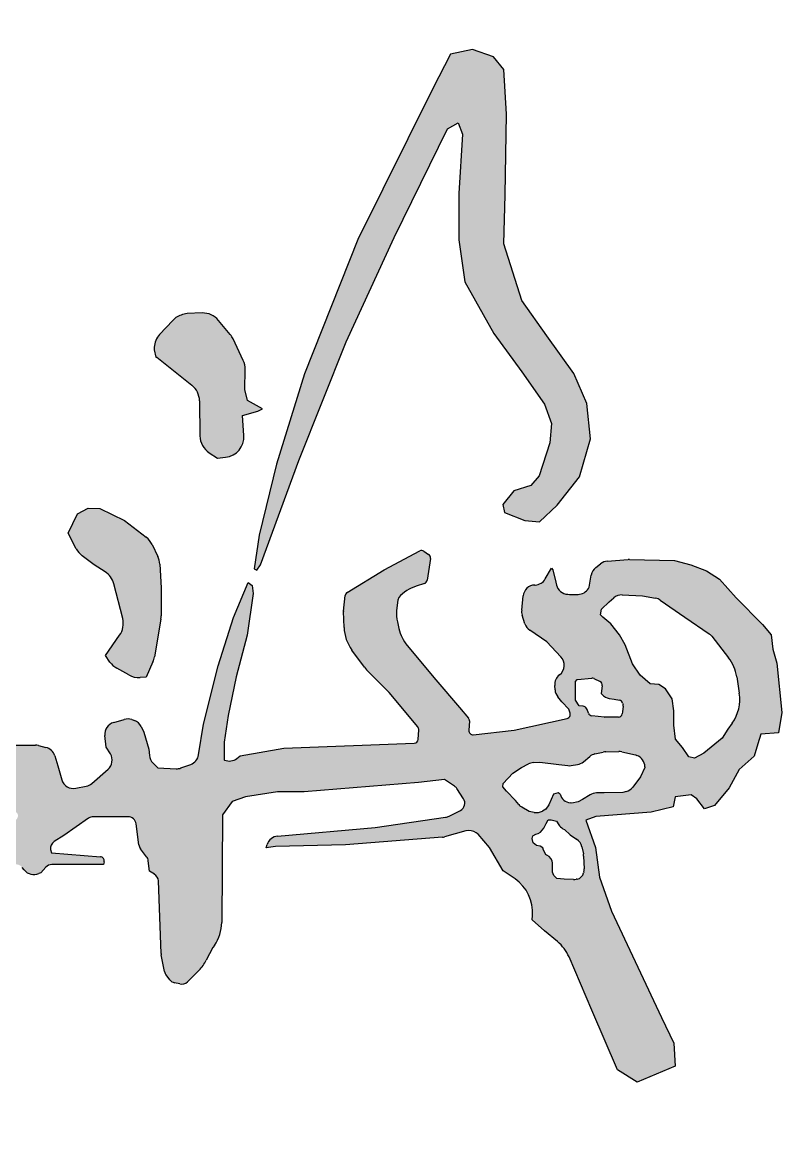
# Model space of a CAD drawing. Extents: x 185245 to 2166646, y -19957 to 815000.
# Drawn here: x 2048581 to 2049177, y 578794 to 579666 of the extents above; entities that cross this region are included whole.
import ezdxf

# ---------------------------------------------------------------- set-up
doc = ezdxf.new("R2010")
doc.units = 0
doc.header["$LTSCALE"] = 1000
doc.header["$MEASUREMENT"] = 0
doc.layers.add('签名', color=7, linetype='Continuous')

msp = doc.modelspace()

# ---------------------------------------------------------------- hatches: boundary and pattern name
at = {"layer": '签名'}
h = msp.add_hatch(color=4, dxfattribs=at)
h.paths.add_polyline_path([(2048477.88, 579727.11), (2048498.2, 579724.38), (2048509.53, 579720.09), (2048518.91, 579715.01), (2048522.04, 579708.77), (2048522.82, 579701.35), (2048523.21, 579694.71), (2048523.21, 579693.15), (2048526.73, 579696.27), (2048531.81, 579704.08), (2048537.67, 579713.06), (2048535.32, 579723.21), (2048532.59, 579727.31, 0.161293), (2048516.79, 579739.64), (2048510.31, 579741.95), (2048485.31, 579749.37), (2048452.05, 579757.5, -0.055927), (2048445.38, 579759.94), (2048431.14, 579767.06, -0.036786), (2048427.11, 579769.45), (2048419.12, 579775.04, 0.116967), (2048405.45, 579780.46, 0.125161), (2048403.9, 579780.18), (2048395.68, 579776.42, 0.089225), (2048394.76, 579775.78, -0.045924), (2048395.21, 579776.15), (2048390.25, 579772.74, 0.195275), (2048388.93, 579770.74), (2048388.41, 579768.17, 0.293872), (2048389.67, 579764.96), (2048395.04, 579761.08), (2048400.51, 579759.13), (2048406.37, 579753.27), (2048408.37, 579739.32, 0.040442), (2048408.33, 579738.8, 0.74192), (2048414.17, 579737.04), (2048416.14, 579740), (2048424.74, 579742.73), (2048433.34, 579741.17), (2048439.98, 579736.48), (2048447.46, 579730.08, 0.146226), (2048449.13, 579729.34), (2048463.42, 579727.51)])
h.paths.add_polyline_path([(2048714.38, 579381.63, -0.224051), (2048720.32, 579369.41), (2048720.64, 579342, 0.252735), (2048727.99, 579328.77), (2048734.52, 579324.59), (2048740.78, 579325.22, 0.405395), (2048755.09, 579342.18), (2048754, 579357.89), (2048766.11, 579361.35), (2048769.58, 579363.08), (2048757.89, 579369.57), (2048755.73, 579378.22), (2048756.08, 579393.93, 0.116113), (2048754.56, 579401.08), (2048746.63, 579417.92, 0.062977), (2048744.49, 579421.29), (2048735.24, 579432.46, 0.230474), (2048722.54, 579438.22), (2048710.71, 579437.9), (2048706.95, 579436.92, 0.141943), (2048699.34, 579432.36), (2048689.1, 579421.36, 0.175293), (2048684.86, 579411.39), (2048684.74, 579409.36), (2048686.04, 579403.74), (2048686.91, 579403.74)])
h.paths.add_polyline_path([(2048689.2, 579241.47, 0.097987), (2048687.65, 579247.46), (2048683.15, 579256.83, 0.115547), (2048678.59, 579262.49), (2048661.57, 579275.78), (2048642.23, 579285.13), (2048633.01, 579285.3), (2048624.77, 579280.76), (2048617.28, 579265.81), (2048623.72, 579253.44, 0.112428), (2048628.3, 579248.05), (2048637.87, 579240.87), (2048646.27, 579235.53, -0.190711), (2048653.15, 579226.04), (2048660.12, 579198.81, -0.218827), (2048657.74, 579185.72), (2048646.6, 579169.82), (2048650.1, 579164.77, 0.115033), (2048655.46, 579159.92), (2048664.95, 579154.65, 0.14431), (2048673.74, 579152.68), (2048678.41, 579152.99), (2048683.79, 579164.82, 0.064737), (2048685, 579168.75), (2048690.04, 579198.41, 0.042109), (2048690.26, 579201.08), (2048690.26, 579222.8)])
h.paths.add_polyline_path([(2048540.39, 578862.04, 0.133698), (2048542.35, 578864.75), (2048545.79, 578873.99), (2048545.42, 578884.09), (2048545.42, 578887.94), (2048542.3, 578889.78), (2048535.32, 578890.15), (2048522.45, 578889.96), (2048516.52, 578890.53, -0.296761), (2048511.08, 578894.85), (2048509.77, 578898.78), (2048506.65, 578898.78), (2048503.75, 578894.29, -0.111035), (2048501.76, 578892.33), (2048497.65, 578889.78), (2048490.41, 578881.78, -0.159662), (2048486.96, 578879.81), (2048481.84, 578878.76), (2048468.98, 578879.86), (2048468.84, 578879.19), (2048468.54, 578873.02), (2048469.13, 578867.73), (2048473.54, 578863.03), (2048480.3, 578856.28), (2048484.12, 578856.57), (2048487.94, 578859.51), (2048491.18, 578858.33), (2048494.41, 578854.22), (2048495.58, 578847.76), (2048494.76, 578831.77, 0.22558), (2048496.85, 578826.72), (2048504.11, 578820.15), (2048507.34, 578820.74), (2048514.69, 578830.43), (2048523.27, 578838.15, 0.121444), (2048524.99, 578840.67), (2048529.08, 578851.71, -0.134274), (2048531.03, 578854.44)])
h = msp.add_hatch(color=4, dxfattribs=at)
h.paths.add_polyline_path([(2048834.62, 579216.96, -0.231178), (2048836.12, 579219.32), (2048865.1, 579237.14), (2048892.95, 579251.78, -0.274551), (2048896.2, 579251.62), (2048899.93, 579249.13, -0.290357), (2048901.32, 579246.01), (2048898.79, 579228.98, -0.282713), (2048896.65, 579226.42), (2048890.17, 579224.27, 0.12974), (2048876.56, 579215.36), (2048875.76, 579213.2), (2048874.69, 579205.17, 0.07073), (2048875.42, 579196.23), (2048876.61, 579191.03, 0.118418), (2048883.21, 579177.69), (2048905.5, 579150.96), (2048924.15, 579129.22), (2048931.11, 579120.87, -0.191696), (2048931.84, 579118.63), (2048931.38, 579111.25, 0.465128), (2048934.9, 579107.88), (2048966.89, 579111.36), (2049008.46, 579120.67, 0.44834), (2049010.78, 579124.83), (2049009.68, 579127.98), (2049004.44, 579133.58), (2049001.17, 579137.56, -0.157491), (2048999, 579143.02), (2048998.78, 579146.51, -0.24693), (2049002.4, 579154.64), (2049002.59, 579154.78, 0.440579), (2049003.63, 579168.85), (2048992.47, 579180.69), (2048979.16, 579189.66, -0.170294), (2048975.38, 579194.73), (2048973.23, 579201.6, -0.102372), (2048972.85, 579205.46), (2048974.01, 579216.54, -0.373734), (2048983.18, 579225.09), (2048983.39, 579225.1, 0.254103), (2048991.25, 579229.74), (2048996.31, 579238.41), (2048997.36, 579237.07), (2048999.54, 579227.29), (2049000.09, 579225.1, 0.331647), (2049008.95, 579217.88), (2049010.43, 579217.81), (2049017, 579217.81, 0.263355), (2049025.19, 579222.45), (2049025.77, 579223.42), (2049027.4, 579232.9, -0.184975), (2049030.89, 579238.78), (2049034.7, 579241.79, -0.149598), (2049039.92, 579243.83), (2049056.83, 579245.1), (2049092.74, 579244.36), (2049105.47, 579240.99), (2049117.81, 579236.13), (2049127.91, 579229.78), (2049141.01, 579215.2), (2049161.72, 579194.24), (2049168.46, 579186.01), (2049169.58, 579174.8), (2049172.95, 579163.95), (2049176.7, 579125.37), (2049174.08, 579109.29), (2049160.24, 579108.17), (2049157.99, 579100.69), (2049155, 579090.97), (2049143.4, 579080.5), (2049135.54, 579066.3), (2049123.94, 579052.47), (2049116.09, 579049.85), (2049110.1, 579057.7), (2049105.61, 579060.69), (2049093.26, 579059.2), (2049091.65, 579051.23), (2049074.44, 579047.12), (2049031.04, 579043.76), (2049023.18, 579040.77), (2049030.76, 579019.56), (2049033.75, 578996.24), (2049043.26, 578969.54), (2049082.51, 578886.32), (2049092.09, 578866.23), (2049093.04, 578848.06), (2049063.37, 578835.62), (2049048.05, 578845.19), (2049027.95, 578892.06), (2049009.94, 578933.76, 0.119239), (2049000.93, 578945.74), (2048990.61, 578954.23), (2048981.04, 578962.84), (2048981.3, 578966.17, 0.267055), (2048967.63, 578994.86), (2048958.28, 579001.32), (2048947.74, 579019.37), (2048938.71, 579029.91), (2048937.14, 579031.02, 0.225942), (2048929.05, 579032.46), (2048912.48, 579027.89, -0.047725), (2048910.69, 579027.58), (2048834.8, 579021.63), (2048779.8, 579020.34), (2048772.45, 579019.23), (2048773.25, 579021.74, -0.302854), (2048781.52, 579028.38), (2048858.14, 579035.17), (2048913.09, 579043.23, 0.079622), (2048915.98, 579044.13), (2048924.79, 579048.53, 0.447831), (2048927.28, 579057.71), (2048922.1, 579065.67, 0.101957), (2048920.29, 579067.5), (2048912.35, 579072.79), (2048892.02, 579070.53), (2048802.42, 579063.01), (2048781.34, 579063.01), (2048756.49, 579059.25), (2048745.95, 579055.49), (2048738.42, 579044.95), (2048737.74, 578960.73, -0.1506), (2048732.07, 578942.84), (2048730.89, 578941.13), (2048725.61, 578931.11, -0.07539), (2048719.94, 578923.42), (2048710.8, 578914.28, -0.258442), (2048704.86, 578912.58), (2048700.72, 578913.53, -0.172364), (2048697.12, 578915.83), (2048694.17, 578919.63, -0.116492), (2048692.95, 578922.29), (2048690.23, 578935.86), (2048688.1, 578993.29, 0.257654), (2048684.93, 578998.57), (2048681.02, 579000.83), (2048680.15, 579009.07, 0.137932), (2048678.87, 579012.28), (2048674.13, 579018.47, -0.130882), (2048672.87, 579021.51), (2048670.67, 579038.03, 0.375873), (2048664.35, 579043.56), (2048637.09, 579043.56, 0.153785), (2048633.44, 579042.41), (2048613.96, 579028.79), (2048606.42, 579024.13, 0.298099), (2048603.47, 579017.8), (2048604.34, 579015.36), (2048642.72, 579012.18, -0.449386), (2048645.58, 579008.36), (2048645.12, 579006.11), (2048604.62, 579006.11, 0.210128), (2048599.93, 579004.04), (2048596.01, 578999.77), (2048594.32, 578999.04, -0.340919), (2048582.99, 579001.87), (2048581.39, 579003.9, 0.210758), (2048576.84, 579006.31), (2048568.88, 579006.87, -0.201903), (2048562.26, 579010.23), (2048556.68, 579016.82, -0.259318), (2048554.88, 579025.94), (2048555.74, 579028.61, -0.264412), (2048567.36, 579039.25), (2048577.01, 579041.45), (2048577.77, 579043.18, 0.42547), (2048576.04, 579047.43), (2048572.22, 579048.96, 0.080244), (2048565.35, 579049.92), (2048550.08, 579049.37), (2048461.19, 579048.34), (2048391.5, 579042.53), (2048360.13, 579040.54, 0.145884), (2048356.71, 579039.28), (2048311.64, 579005.53), (2048274.68, 578980.73), (2048229.28, 578946.44), (2048169.61, 578905.82), (2048151.33, 578891.72, 0.151784), (2048148.07, 578887.07), (2048146.38, 578881.84), (2048146.38, 578877.57, 0.121298), (2048147.48, 578873.13), (2048150.21, 578869.98), (2048155.6, 578868.59), (2048161.28, 578868.72, 0.108689), (2048174.58, 578871.97), (2048183.56, 578876.37), (2048249.03, 578906.42), (2048327.92, 578942.52), (2048395.02, 578969.78), (2048423.03, 578975.67), (2048465.06, 578977.88), (2048475.2, 578977.35, -0.148728), (2048482.17, 578974.82), (2048488.46, 578970.11, -0.11645), (2048492.22, 578965.61), (2048496.77, 578956.52), (2048482.51, 578954.32, 0.187953), (2048474.49, 578949.69), (2048458.6, 578929.84, 0.102525), (2048456.26, 578925.23), (2048452.53, 578911.57), (2048435.64, 578911.57, 0.144191), (2048428.73, 578909.54), (2048350.78, 578859.26), (2048276.97, 578815.88, 0.063491), (2048274.42, 578813.91), (2048260.81, 578800.31, -0.080592), (2048257.5, 578797.93), (2048253.24, 578795.8, -0.178905), (2048244.45, 578794.84), (2048241.16, 578800.2), (2048237.6, 578810.72, -0.27945), (2048240.28, 578823.67), (2048244.6, 578828.32), (2048264.92, 578834.41, 0.073381), (2048268.29, 578835.99), (2048367, 578901.26), (2048401.71, 578925.32, 0.06755), (2048404.23, 578927.64), (2048409.47, 578933.93), (2048409.78, 578935.67, 0.305341), (2048399.75, 578940.59), (2048395.75, 578940.31), (2048329.39, 578910.84), (2048212.74, 578860.66), (2048179.02, 578847.85, -0.052637), (2048172.55, 578846.15), (2048152.87, 578843.12, -0.090596), (2048141.42, 578843.45), (2048128.12, 578846.26, -0.085038), (2048118.12, 578850.24), (2048112.57, 578853.64, -0.181064), (2048108.43, 578858.91), (2048105.95, 578866.76, -0.147202), (2048105.88, 578872.27), (2048108.93, 578882.93, -0.109427), (2048110.9, 578886.57), (2048128.08, 578906.38, -0.048018), (2048129.41, 578907.64), (2048183.24, 578949.8), (2048229.7, 578981.48), (2048244.12, 578992.89, 0.298156), (2048246.33, 578999.52), (2048243.7, 579009.48), (2048238.54, 579015.38), (2048220.85, 579016.85), (2048023.06, 578992.58), (2047913.77, 578980.77), (2047673.76, 578961.21, -0.291644), (2047667.71, 578964.41), (2047651.28, 578993.29), (2047651.28, 578995.66, -0.383842), (2047656.99, 579002), (2047693.31, 579005.82), (2047972.75, 579018.34), (2048164.64, 579039.04), (2048233.21, 579044.19), (2048235.95, 579051.6), (2048233.88, 579079.5), (2048221.76, 579115.79), (2048210.63, 579129.69), (2048194.99, 579150.26, -0.101619), (2048192.21, 579156.04), (2048190.15, 579164.28, -0.109256), (2048189.96, 579171.16), (2048192.1, 579182.26, -0.280752), (2048203.25, 579194.54), (2048205.77, 579195.27, -0.126758), (2048213.71, 579195.54), (2048221.47, 579193.82, -0.15474), (2048229.8, 579188.99), (2048243.19, 579174.27, -0.081557), (2048246, 579169.94), (2048250.24, 579160.25, -0.093443), (2048251.57, 579154.5), (2048252.38, 579134.33), (2048258.87, 579096.32), (2048268.39, 579058.28, 0.390931), (2048275.62, 579053.54), (2048304.32, 579058.32), (2048327.38, 579070.26, 0.171134), (2048330.28, 579073.35), (2048339.58, 579094.47), (2048367.41, 579137.11), (2048380.65, 579163.57, 0.116513), (2048381.32, 579166.42), (2048381.32, 579185.78, 0.107138), (2048380.75, 579188.42), (2048378.17, 579194.09, 0.523435), (2048367.86, 579195.96), (2048357.36, 579185.47, -0.18265), (2048353.25, 579183.61), (2048340.76, 579182.83, -0.340063), (2048334.31, 579187.18), (2048332.53, 579192.54, 0.294066), (2048327.15, 579196.86), (2048322.22, 579197.38, 0.133568), (2048305.71, 579194.7), (2048303.4, 579193.65), (2048289.28, 579185.81, 0.220074), (2048286.12, 579181.49), (2048283.19, 579166.86, -0.080659), (2048282.47, 579164.95), (2048271.86, 579146.38), (2048269.31, 579148.41, -0.201849), (2048266.95, 579152.75), (2048263.67, 579185.54, -0.240558), (2048264.72, 579188.24), (2048279.14, 579201.04, 0.21433), (2048280.21, 579203.43), (2048280.21, 579207.47, 0.280337), (2048278.48, 579210.3), (2048228.26, 579236.29), (2048192.84, 579257.87, 0.156534), (2048187.16, 579259.24), (2048172.61, 579258.16, -0.46076), (2048165.79, 579265.04), (2048167.42, 579284.82, -0.064651), (2048170.87, 579300.87), (2048181.14, 579340.21), (2048195.75, 579396.36), (2048212.96, 579464.02), (2048216.33, 579481.53), (2048196.77, 579479.57, -0.064936), (2048180.29, 579480.07), (2048164.86, 579482.56, -0.080775), (2048155.15, 579485.78), (2048148.07, 579489.49, -0.135752), (2048135.66, 579501.1), (2048135.3, 579501.68, -0.154043), (2048130.69, 579520.3), (2048130.87, 579523.32, -0.136703), (2048132, 579526.55), (2048139.33, 579537.14), (2048141.07, 579537.58, -0.279334), (2048147.39, 579535.67), (2048160.86, 579520.64), (2048180.01, 579511.39), (2048198.8, 579507.63, 0.141167), (2048216.38, 579509.1), (2048220.04, 579511.72), (2048224.39, 579518, 0.122029), (2048225.06, 579520.99), (2048224.06, 579567.12, 0.13949), (2048218.92, 579583.79), (2048212.14, 579594.22), (2048207.09, 579599.58, 0.109197), (2048195.72, 579607.32), (2048186.82, 579610.88, -0.674227), (2048192.51, 579640.85), (2048202.63, 579640.38, -0.092395), (2048216.88, 579635.74), (2048227.54, 579629.71, -0.067551), (2048234.36, 579624.52), (2048249.21, 579609.68), (2048249.9, 579608.74, -0.157847), (2048256.08, 579590.1), (2048256.59, 579515.3, 0.507739), (2048260.77, 579512.29), (2048286.89, 579520.81), (2048346.17, 579536.24), (2048351.44, 579538.22, 0.285141), (2048371.92, 579564.87), (2048372.34, 579569.05), (2048362.79, 579588.13), (2048362.54, 579592.4, -0.404917), (2048371.22, 579602.48), (2048378.36, 579603.13, -0.059906), (2048380.64, 579603.07), (2048391.1, 579601.5, -0.217925), (2048397.76, 579597.15), (2048403.65, 579587.84, -0.127757), (2048405.11, 579583.26), (2048405.77, 579571.43), (2048406.15, 579568.59, 0.45192), (2048418.09, 579560.63), (2048436.26, 579565.47, 0.061267), (2048443.48, 579568.38), (2048456.5, 579575.58, -0.126968), (2048471.92, 579579.56), (2048521.24, 579579.56, 0.329734), (2048524.29, 579581.81), (2048530.4, 579601.77), (2048537.9, 579581.01, 0.229531), (2048539.89, 579579.07), (2048543.13, 579577.99, -0.382276), (2048545.24, 579574.3), (2048542.41, 579561.13, -0.203047), (2048540.99, 579559.09), (2048532.25, 579553.64), (2048515.57, 579544.38), (2048492.1, 579536.36), (2048459.37, 579530.19), (2048443.31, 579530.19), (2048429.65, 579530.67, 0.112418), (2048422.7, 579529.35), (2048418.27, 579527.42, 0.326044), (2048416.38, 579524.17), (2048419.2, 579496.64), (2048417.34, 579484.91), (2048412.99, 579477.8, 0.328096), (2048413.64, 579470.28), (2048419.2, 579463.93), (2048433.35, 579412.62, 0.053255), (2048433.85, 579411.36), (2048456.25, 579368.53), (2048474.04, 579339.9), (2048489.16, 579316.29, 0.098742), (2048490.89, 579314.5), (2048512.56, 579299.43), (2048546.46, 579268.64, 0.218816), (2048551.54, 579267.03), (2048553.97, 579267.34, -0.291918), (2048560.17, 579264.39), (2048561.85, 579261.7, -0.158896), (2048562.8, 579257.87), (2048561.96, 579246.12), (2048569.86, 579249.08), (2048554.06, 579232.3), (2048553.39, 579228.32, -0.240188), (2048544.79, 579216.68), (2048538.83, 579215.9), (2048509.98, 579215.9), (2048467.72, 579212.44), (2048443.47, 579211.75), (2048433.77, 579208.98), (2048431.67, 579191.51), (2048419.2, 579168.67), (2048403.27, 579149.29), (2048398.42, 579140.29), (2048390.29, 579122.28, -0.059303), (2048386.39, 579115.84), (2048373.12, 579098.78, 0.096023), (2048367.63, 579087.97), (2048365.17, 579079.37), (2048368.63, 579074.53), (2048378.33, 579072.45), (2048441.88, 579081.54), (2048471.44, 579084.15, 0.368288), (2048480.13, 579092.99), (2048480.23, 579094.39, -0.287337), (2048486.22, 579102.58), (2048489.4, 579103.85, -0.1299), (2048494.25, 579104.45), (2048522.94, 579100.51), (2048550.92, 579099.73), (2048591.7, 579099.73, -0.061275), (2048594.02, 579099.44), (2048600, 579097.95, -0.265952), (2048606.85, 579091.37), (2048609.19, 579083.43), (2048612.39, 579072.55, 0.385739), (2048623.35, 579065.86), (2048631.49, 579067.41, 0.134429), (2048636.02, 579069.63), (2048648.61, 579080.73, 0.361907), (2048650.48, 579092.82), (2048647.27, 579098.18), (2048646.21, 579107.16, -0.367837), (2048653.08, 579117.47), (2048661.38, 579119.84, -0.157947), (2048667.27, 579119.64), (2048669.33, 579118.89, -0.191883), (2048674.61, 579114.18), (2048676.79, 579109.82), (2048680.68, 579096.62), (2048681.14, 579091.53, 0.175535), (2048683.91, 579085.64), (2048687.67, 579081.87), (2048702.05, 579081.19, 0.100406), (2048705.81, 579081.77), (2048713.49, 579084.59, 0.271742), (2048719.63, 579092.07), (2048723.41, 579116.03), (2048735.07, 579161.84), (2048746.97, 579199.54), (2048758.38, 579227.06), (2048761.49, 579224.73), (2048762.27, 579218.52), (2048757.6, 579185.91), (2048749.06, 579153.3), (2048742.84, 579123.02), (2048739.73, 579102.06), (2048739.73, 579088.09, 0.280775), (2048749.62, 579089.21), (2048752.16, 579091.19), (2048786.35, 579097.4), (2048888.64, 579101.16, 0.384258), (2048891.71, 579104.13), (2048892.21, 579111.64, 0.192772), (2048891.47, 579113.89), (2048868.98, 579140.86), (2048852.83, 579157, -0.038185), (2048849.67, 579160.68), (2048839.83, 579174.08, -0.150784), (2048833.68, 579191.84), (2048833.24, 579204.53)])
h.paths.add_polyline_path([(2048375.11, 579511.82), (2048377.36, 579501.45), (2048375.69, 579461.39), (2048364.14, 579394.45), (2048347.97, 579333.29), (2048326.03, 579270.97), (2048306.4, 579240.97), (2048279.83, 579254.82), (2048252.11, 579267.51), (2048204.78, 579288.07, -0.411776), (2048201.46, 579296.41), (2048215.16, 579328.67), (2048227.86, 579367.91), (2048242.88, 579425.61), (2048249.8, 579459.08), (2048257.89, 579478.7), (2048266.33, 579481.6), (2048296.12, 579487.47), (2048324.1, 579499.19), (2048348.93, 579507.31), (2048369.24, 579512.72)], flags=16)
h.paths.add_polyline_path([(2048405.89, 579438.19), (2048408.68, 579437.4), (2048414.25, 579427.45), (2048418.63, 579403.97), (2048436.16, 579363.78), (2048460.64, 579311.88, 0.039662), (2048461.89, 579309.69), (2048478.3, 579285.67), (2048493.43, 579258.61), (2048501, 579245.48), (2048498.21, 579242.69), (2048473.12, 579241.5), (2048442.59, 579238.24), (2048383.77, 579243.01, 0.081589), (2048381.71, 579242.84), (2048362.78, 579238.11, 0.183834), (2048359.06, 579235.52), (2048356.79, 579232.19, -0.12786), (2048350.75, 579226.92), (2048342.51, 579222.8), (2048334.54, 579225.58), (2048333.51, 579232.34), (2048334.32, 579242.05), (2048344.84, 579264.71), (2048360.23, 579293.84), (2048374.81, 579327.02), (2048388.58, 579362.63), (2048398.3, 579402.28), (2048400.72, 579434.65), (2048402.31, 579437.79)], flags=16)
h.paths.add_polyline_path([(2049035.5, 579206.12), (2049041.32, 579211.84), (2049045, 579215.03, -0.191823), (2049051.68, 579217.35), (2049067.55, 579216.65), (2049077.76, 579214.82, -0.10674), (2049081.49, 579213.29), (2049100.77, 579200.05), (2049119.71, 579186.89, -0.07439), (2049121.76, 579184.95), (2049134.98, 579168.13, -0.129106), (2049141.43, 579153.28), (2049143.41, 579140.4, -0.195793), (2049137.84, 579117.02), (2049134.43, 579112.25), (2049130.06, 579105.26), (2049115.63, 579093.47), (2049108.2, 579089.54), (2049103.83, 579090.41), (2049099.02, 579097.83), (2049093.34, 579104.39), (2049092.03, 579115.31), (2049092.03, 579126.66), (2049090.72, 579135.84), (2049085.47, 579143.7), (2049080.23, 579147.19), (2049073.67, 579147.63), (2049065.8, 579154.62), (2049059.68, 579163.36), (2049054, 579178.21), (2049049.62, 579186.07), (2049042.63, 579194.81), (2049036.51, 579200.05), (2049034.69, 579201.79)], flags=16)
h.paths.add_polyline_path([(2049014.93, 579149.56), (2049016.29, 579151.18), (2049016.56, 579151.18), (2049028.73, 579152.26), (2049034.27, 579149.49, -0.319194), (2049036.01, 579146.23), (2049035.22, 579140.1), (2049035.92, 579139.33, 0.170609), (2049041.51, 579136.34), (2049045.22, 579135.77), (2049049.62, 579134.82, -0.270894), (2049051.99, 579132.64), (2049052.52, 579130.91), (2049051.98, 579125.78), (2049051.67, 579124.23, -0.35173), (2049048.61, 579121.67), (2049037.92, 579121.45), (2049027.78, 579122.65, -0.28734), (2049025.14, 579124.77), (2049024.14, 579127.66, 0.155831), (2049022.98, 579129.22, 0.184917), (2049020.91, 579130.17), (2049017.91, 579130.37), (2049014.93, 579134.96), (2049014.93, 579142.8)], flags=16)
h.paths.add_polyline_path([(2048958.3, 579069.75), (2048965.87, 579077.65), (2048972.74, 579082.12), (2048978.09, 579084.92, -0.109091), (2048982.07, 579086), (2048987.18, 579086.24), (2049001.97, 579084.52), (2049008.9, 579083.65, 0.069308), (2049011.54, 579083.69), (2049016.54, 579084.46, 0.13629), (2049021.2, 579086.56), (2049026.28, 579090.79, -0.117467), (2049030.25, 579092.76), (2049036.8, 579094.27, -0.049761), (2049038.68, 579094.51), (2049048.89, 579094.79, -0.063156), (2049051.29, 579094.56), (2049062.14, 579092.08), (2049063.2, 579091.67, -0.311276), (2049069.36, 579082.74), (2049069.36, 579082.12), (2049065.92, 579074.9), (2049059.92, 579066.82, -0.162986), (2049054.94, 579063.35), (2049052.17, 579062.53), (2049037.38, 579062.19), (2049031.53, 579062.19, 0.140475), (2049026.46, 579060.74), (2049020.54, 579057.04), (2049017.1, 579055.32), (2049012.28, 579054.29), (2049010.81, 579054.47, -0.312011), (2049003.02, 579061.17), (2049001.44, 579062.3), (2048997.84, 579061.16), (2048994.06, 579052.91), (2048991.65, 579049.48), (2048989.16, 579048.07, -0.174687), (2048982.76, 579047), (2048978.59, 579047.76), (2048973.07, 579051.07, -0.082204), (2048970.69, 579053.09), (2048967.93, 579056.35), (2048961.05, 579063.56), (2048957.96, 579067)], flags=16)
h.paths.add_polyline_path([(2048981.66, 579028.58), (2048983.98, 579029.83, 0.21493), (2048990.12, 579034.73), (2048991.99, 579038.38), (2048993.49, 579041.06), (2048996.02, 579041.06), (2049000.2, 579040.16), (2049001.94, 579037.37, 0.120194), (2049005.19, 579034.21), (2049006.46, 579033.46), (2049010.94, 579029.28), (2049015.93, 579026, -0.198061), (2049020.04, 579019.98), (2049021.38, 579013.64), (2049021.78, 579002.65, -0.06461), (2049021.55, 579000.2), (2049021.42, 578999.6, -0.302829), (2049016.3, 578994.72), (2049015.5, 578994.58, -0.052243), (2049013.52, 578994.45), (2049006.16, 578994.71), (2049000.35, 578995.16), (2048997.96, 578997.54), (2048997.07, 579000.22), (2048996.9, 579006.52, 0.37754), (2048992.15, 579013.47), (2048990.06, 579017.51), (2048989.31, 579019.3), (2048987.37, 579020.49), (2048984.54, 579021.09), (2048981.85, 579023.17), (2048981.11, 579026.6)], flags=16)
msp.add_hatch(color=4, dxfattribs=at).paths.add_polyline_path([(2048903.17, 579614.01), (2048844.53, 579495.81), (2048802.68, 579390.54), (2048780.56, 579319.84), (2048767.11, 579264.16), (2048763.26, 579237.75), (2048765.18, 579236.79), (2048768.04, 579240.98), (2048798.23, 579322.59), (2048835.22, 579415.69), (2048872.93, 579497.47), (2048914.72, 579582.36), (2048922.94, 579587.15), (2048926.37, 579578.25), (2048923.63, 579531.7), (2048923.63, 579495.41), (2048928.42, 579462.55), (2048951.03, 579422.16), (2048972.96, 579392.04), (2048990.77, 579366.71), (2048996.25, 579351.65), (2048994.88, 579336.59), (2048986.66, 579310.57), (2048980.08, 579303.14), (2048966.62, 579298.82), (2048957.98, 579288.26), (2048959.42, 579282.01), (2048975.3, 579275.7), (2048986.83, 579274.74), (2049000.76, 579287.71), (2049018.06, 579309.79), (2049026.71, 579339.55), (2049023.82, 579367.39), (2049013.74, 579390.92), (2048992.6, 579420.2), (2048972.9, 579448.04), (2048958.93, 579492.4), (2048959.89, 579530.8), (2048960.82, 579593.85), (2048958.9, 579628.89), (2048950.73, 579638.98), (2048934.4, 579644.74), (2048917.1, 579640.9)])

# ---------------------------------------------------------------- linework, layer by layer
at = {"layer": '签名', "color": 4}
for p, q in [((2048917.1, 579640.9, -1593.37), (2048903.17, 579614.01, -1593.37)), ((2048934.4, 579644.74, -1593.37), (2048917.1, 579640.9, -1593.37)), ((2048950.73, 579638.98, -1593.37), (2048934.4, 579644.74, -1593.37)), ((2048958.9, 579628.89, -1593.37), (2048950.73, 579638.98, -1593.37)), ((2048960.82, 579593.85, -1593.37), (2048958.9, 579628.89, -1593.37)), ((2048903.17, 579614.01, -1593.37), (2048844.53, 579495.81, -1593.37)), ((2048959.89, 579530.8, -1593.37), (2048960.82, 579593.85, -1593.37)), ((2048914.72, 579582.36, -1593.37), (2048922.94, 579587.15, -1593.37)), ((2048922.94, 579587.15, -1593.37), (2048926.37, 579578.25, -1593.37)), ((2048872.93, 579497.47, -1593.37), (2048914.72, 579582.36, -1593.37)), ((2048926.37, 579578.25, -1593.37), (2048923.63, 579531.7, -1593.37)), ((2048923.63, 579531.7, -1593.37), (2048923.63, 579495.41, -1593.37)), ((2048958.93, 579492.4, -1593.37), (2048959.89, 579530.8, -1593.37)), ((2048844.53, 579495.81, -1593.37), (2048802.68, 579390.54, -1593.37)), ((2048835.22, 579415.69, -1593.37), (2048872.93, 579497.47, -1593.37)), ((2048923.63, 579495.41, -1593.37), (2048928.42, 579462.55, -1593.37)), ((2048972.9, 579448.04, -1593.37), (2048958.93, 579492.4, -1593.37)), ((2048928.42, 579462.55, -1593.37), (2048951.03, 579422.16, -1593.37)), ((2048992.6, 579420.2, -1593.37), (2048972.9, 579448.04, -1593.37)), ((2048710.71, 579437.9, -1593.37), (2048706.95, 579436.92, -1593.37)), ((2048722.54, 579438.22, -1593.37), (2048710.71, 579437.9, -1593.37)), ((2048699.34, 579432.36, -1593.37), (2048689.1, 579421.36, -1593.37)), ((2048744.49, 579421.29, -1593.37), (2048735.24, 579432.46, -1593.37)), ((2048951.03, 579422.16, -1593.37), (2048972.96, 579392.04, -1593.37)), ((2049013.74, 579390.92, -1593.37), (2048992.6, 579420.2, -1593.37)), ((2048684.86, 579411.39, -1593.37), (2048684.74, 579409.36, -1593.37)), ((2048754.56, 579401.08, -1593.37), (2048746.63, 579417.92, -1593.37)), ((2048798.23, 579322.59, -1593.37), (2048835.22, 579415.69, -1593.37)), ((2048684.74, 579409.36, -1593.37), (2048686.04, 579403.74, -1593.37)), ((2048686.04, 579403.74, -1593.37), (2048686.91, 579403.74, -1593.37)), ((2048686.91, 579403.74, -1593.37), (2048714.38, 579381.63, -1593.37)), ((2048755.73, 579378.22, -1593.37), (2048756.08, 579393.93, -1593.37)), ((2048802.68, 579390.54, -1593.37), (2048780.56, 579319.84, -1593.37)), ((2048972.96, 579392.04, -1593.37), (2048990.77, 579366.71, -1593.37)), ((2049023.82, 579367.39, -1593.37), (2049013.74, 579390.92, -1593.37)), ((2048757.89, 579369.57, -1593.37), (2048755.73, 579378.22, -1593.37)), ((2048720.32, 579369.41, -1593.37), (2048720.64, 579342, -1593.37)), ((2048769.58, 579363.08, -1593.37), (2048757.89, 579369.57, -1593.37)), ((2049026.71, 579339.55, -1593.37), (2049023.82, 579367.39, -1593.37)), ((2048754, 579357.89, -1593.37), (2048766.11, 579361.35, -1593.37)), ((2048766.11, 579361.35, -1593.37), (2048769.58, 579363.08, -1593.37)), ((2048990.77, 579366.71, -1593.37), (2048996.25, 579351.65, -1593.37)), ((2048755.09, 579342.18, -1593.37), (2048754, 579357.89, -1593.37)), ((2048996.25, 579351.65, -1593.37), (2048994.88, 579336.59, -1593.37)), ((2048994.88, 579336.59, -1593.37), (2048986.66, 579310.57, -1593.37)), ((2049018.06, 579309.79, -1593.37), (2049026.71, 579339.55, -1593.37)), ((2048727.99, 579328.77, -1593.37), (2048734.52, 579324.59, -1593.37)), ((2048734.52, 579324.59, -1593.37), (2048740.78, 579325.22, -1593.37)), ((2048780.56, 579319.84, -1593.37), (2048767.11, 579264.16, -1593.37)), ((2048768.04, 579240.98, -1593.37), (2048798.23, 579322.59, -1593.37)), ((2048986.66, 579310.57, -1593.37), (2048980.08, 579303.14, -1593.37)), ((2049000.76, 579287.71, -1593.37), (2049018.06, 579309.79, -1593.37)), ((2048966.62, 579298.82, -1593.37), (2048957.98, 579288.26, -1593.37)), ((2048980.08, 579303.14, -1593.37), (2048966.62, 579298.82, -1593.37)), ((2048617.28, 579265.81, -1593.37), (2048624.77, 579280.76, -1593.37)), ((2048624.77, 579280.76, -1593.37), (2048633.01, 579285.3, -1593.37)), ((2048633.01, 579285.3, -1593.37), (2048642.23, 579285.13, -1593.37)), ((2048642.23, 579285.13, -1593.37), (2048661.57, 579275.78, -1593.37)), ((2048957.98, 579288.26, -1593.37), (2048959.42, 579282.01, -1593.37)), ((2048959.42, 579282.01, -1593.37), (2048975.3, 579275.7, -1593.37)), ((2048986.83, 579274.74, -1593.37), (2049000.76, 579287.71, -1593.37)), ((2048661.57, 579275.78, -1593.37), (2048678.59, 579262.49, -1593.37)), ((2048975.3, 579275.7, -1593.37), (2048986.83, 579274.74, -1593.37)), ((2048623.72, 579253.44, -1593.37), (2048617.28, 579265.81, -1593.37)), ((2048767.11, 579264.16, -1593.37), (2048763.26, 579237.75, -1593.37)), ((2048683.15, 579256.83, -1593.37), (2048687.65, 579247.46, -1593.37)), ((2048637.87, 579240.87, -1593.37), (2048628.3, 579248.05, -1593.37)), ((2048865.1, 579237.14, -1593.37), (2048892.95, 579251.78, -1593.37)), ((2048896.2, 579251.62, -1593.37), (2048899.93, 579249.13, -1593.37)), ((2048901.32, 579246.01, -1593.37), (2048898.79, 579228.98, -1593.37)), ((2049039.92, 579243.83, -1593.37), (2049056.37, 579245.07, -1593.37)), ((2049057.29, 579245.09, -1593.37), (2049092.74, 579244.36, -1593.37)), ((2048646.27, 579235.53, -1593.37), (2048637.87, 579240.87, -1593.37)), ((2048689.2, 579241.47, -1593.37), (2048690.26, 579222.8, -1593.37)), ((2048763.26, 579237.75, -1593.37), (2048765.18, 579236.79, -1593.37)), ((2048765.18, 579236.79, -1593.37), (2048768.04, 579240.98, -1593.37)), ((2048836.12, 579219.32, -1593.37), (2048865.1, 579237.14, -1593.37)), ((2048991.37, 579229.94, -1593.37), (2048996.31, 579238.41, -1593.37)), ((2048996.31, 579238.41, -1593.37), (2048997.36, 579237.07, -1593.37)), ((2048997.36, 579237.07, -1593.37), (2048999.54, 579227.29, -1593.37)), ((2049030.89, 579238.78, -1593.37), (2049034.7, 579241.79, -1593.37)), ((2049092.74, 579244.36, -1593.37), (2049105.47, 579240.99, -1593.37)), ((2049105.47, 579240.99, -1593.37), (2049117.81, 579236.13, -1593.37)), ((2049025.77, 579223.42, -1593.37), (2049027.4, 579232.9, -1593.37)), ((2049117.81, 579236.13, -1593.37), (2049127.91, 579229.78, -1593.37)), ((2049127.91, 579229.78, -1593.37), (2049141.01, 579215.2, -1593.37)), ((2048660.12, 579198.81, -1593.37), (2048653.15, 579226.04, -1593.37)), ((2048690.26, 579222.8, -1593.37), (2048690.26, 579201.08, -1593.37)), ((2048746.97, 579199.54, -1593.37), (2048758.38, 579227.06, -1593.37)), ((2048758.38, 579227.06, -1593.37), (2048761.49, 579224.73, -1593.37)), ((2048761.49, 579224.73, -1593.37), (2048762.27, 579218.52, -1593.37)), ((2048896.65, 579226.42, -1593.37), (2048890.17, 579224.27, -1593.37)), ((2048983.18, 579225.09, -1593.37), (2048983.39, 579225.1, -1593.37)), ((2048999.54, 579227.29, -1593.37), (2049000.09, 579225.1, -1593.37)), ((2049025.19, 579222.45, -1593.37), (2049025.77, 579223.42, -1593.37)), ((2048762.27, 579218.52, -1593.37), (2048757.6, 579185.91, -1593.37)), ((2048833.26, 579204.76, -1593.37), (2048834.62, 579216.96, -1593.37)), ((2048875.76, 579213.2, -1593.37), (2048874.69, 579205.17, -1593.37)), ((2048876.56, 579215.36, -1593.37), (2048875.76, 579213.2, -1593.37)), ((2048972.85, 579205.46, -1593.37), (2048974.01, 579216.54, -1593.37)), ((2049008.95, 579217.88, -1593.37), (2049010.43, 579217.81, -1593.37)), ((2049010.43, 579217.81, -1593.37), (2049017, 579217.81, -1593.37)), ((2049035.5, 579206.12, -1593.37), (2049041.32, 579211.84, -1593.37)), ((2049041.32, 579211.84, -1593.37), (2049045, 579215.03, -1593.37)), ((2049051.68, 579217.35, -1593.37), (2049067.55, 579216.65, -1593.37)), ((2049067.55, 579216.65, -1593.37), (2049077.76, 579214.82, -1593.37)), ((2049081.49, 579213.29, -1593.37), (2049100.77, 579200.05, -1593.37)), ((2049141.01, 579215.2, -1593.37), (2049161.72, 579194.24, -1593.37)), ((2048833.68, 579191.84, -1593.37), (2048833.25, 579204.3, -1593.37)), ((2048975.38, 579194.73, -1593.37), (2048973.23, 579201.6, -1593.37)), ((2049034.69, 579201.79, -1593.37), (2049035.5, 579206.12, -1593.37)), ((2049036.51, 579200.05, -1593.37), (2049034.69, 579201.79, -1593.37)), ((2048690.04, 579198.41, -1593.37), (2048685, 579168.75, -1593.37)), ((2048735.07, 579161.84, -1593.37), (2048746.97, 579199.54, -1593.37)), ((2048746.97, 579199.54, -1593.37), (2048746.97, 579199.54, -1593.37)), ((2048875.42, 579196.23, -1593.37), (2048876.61, 579191.03, -1593.37)), ((2049042.63, 579194.81, -1593.37), (2049036.51, 579200.05, -1593.37)), ((2049049.62, 579186.07, -1593.37), (2049042.63, 579194.81, -1593.37)), ((2049100.77, 579200.05, -1593.37), (2049119.71, 579186.89, -1593.37)), ((2049161.72, 579194.24, -1593.37), (2049168.46, 579186.01, -1593.37)), ((2048646.6, 579169.82, -1593.37), (2048657.74, 579185.72, -1593.37)), ((2048757.6, 579185.91, -1593.37), (2048749.06, 579153.3, -1593.37)), ((2048992.47, 579180.69, -1593.37), (2048979.16, 579189.66, -1593.37)), ((2049054, 579178.21, -1593.37), (2049049.62, 579186.07, -1593.37)), ((2049121.76, 579184.95, -1593.37), (2049134.98, 579168.13, -1593.37)), ((2049168.46, 579186.01, -1593.37), (2049169.58, 579174.8, -1593.37)), ((2048883.21, 579177.69, -1593.37), (2048905.5, 579150.96, -1593.37)), ((2049003.63, 579168.85, -1593.37), (2048992.47, 579180.69, -1593.37)), ((2049059.68, 579163.36, -1593.37), (2049054, 579178.21, -1593.37)), ((2048650.1, 579164.77, -1593.37), (2048646.6, 579169.82, -1593.37)), ((2048849.67, 579160.68, -1593.37), (2048839.83, 579174.08, -1593.37)), ((2049169.58, 579174.8, -1593.37), (2049172.95, 579163.95, -1593.37)), ((2048664.95, 579154.65, -1593.37), (2048655.46, 579159.92, -1593.37)), ((2048683.79, 579164.82, -1593.37), (2048678.41, 579152.99, -1593.37)), ((2048723.41, 579116.03, -1593.37), (2048735.07, 579161.84, -1593.37)), ((2049065.8, 579154.62, -1593.37), (2049059.68, 579163.36, -1593.37)), ((2049172.95, 579163.95, -1593.37), (2049176.7, 579125.37, -1593.37)), ((2048678.41, 579152.99, -1593.37), (2048673.74, 579152.68, -1593.37)), ((2048749.06, 579153.3, -1593.37), (2048742.84, 579123.02, -1593.37)), ((2048868.98, 579140.86, -1593.37), (2048852.83, 579157, -1593.37)), ((2048905.5, 579150.96, -1593.37), (2048924.15, 579129.22, -1593.37)), ((2049002.4, 579154.64, -1593.37), (2049002.59, 579154.78, -1593.37)), ((2049014.93, 579149.56, -1593.37), (2049016.29, 579151.18, -1593.37)), ((2049014.93, 579142.8, -1593.37), (2049014.93, 579149.56, -1593.37)), ((2049016.29, 579151.18, -1593.37), (2049016.56, 579151.18, -1593.37)), ((2049016.56, 579151.18, -1593.37), (2049027.83, 579152.18, -1593.37)), ((2049029.53, 579151.85, -1593.37), (2049034.27, 579149.49, -1593.37)), ((2049073.67, 579147.63, -1593.37), (2049065.8, 579154.62, -1593.37)), ((2049141.43, 579153.28, -1593.37), (2049143.41, 579140.4, -1593.37)), ((2048891.47, 579113.89, -1593.37), (2048868.98, 579140.86, -1593.37)), ((2048999, 579143.02, -1593.37), (2048998.78, 579146.51, -1593.37)), ((2049014.93, 579134.96, -1593.37), (2049014.93, 579142.8, -1593.37)), ((2049036.01, 579146.23, -1593.37), (2049035.22, 579140.1, -1593.37)), ((2049080.23, 579147.19, -1593.37), (2049073.67, 579147.63, -1593.37)), ((2049085.47, 579143.7, -1593.37), (2049080.23, 579147.19, -1593.37)), ((2049090.72, 579135.84, -1593.37), (2049085.47, 579143.7, -1593.37)), ((2049004.44, 579133.58, -1593.37), (2049001.17, 579137.56, -1593.37)), ((2049009.68, 579127.98, -1593.37), (2049004.44, 579133.58, -1593.37)), ((2049017.91, 579130.37, -1593.37), (2049014.93, 579134.96, -1593.37)), ((2049035.22, 579140.1, -1593.37), (2049035.92, 579139.33, -1593.37)), ((2049041.51, 579136.34, -1593.37), (2049045.22, 579135.77, -1593.37)), ((2049045.22, 579135.77, -1593.37), (2049049.62, 579134.82, -1593.37)), ((2049051.99, 579132.64, -1593.37), (2049052.33, 579131.53, -1593.37)), ((2049092.03, 579126.66, -1593.37), (2049090.72, 579135.84, -1593.37)), ((2048742.84, 579123.02, -1593.37), (2048739.73, 579102.06, -1593.37)), ((2048924.15, 579129.22, -1593.37), (2048931.11, 579120.87, -1593.37)), ((2049010.78, 579124.83, -1593.37), (2049009.68, 579127.98, -1593.37)), ((2049020.91, 579130.17, -1593.37), (2049017.91, 579130.37, -1593.37)), ((2049023.2, 579129.04, -1593.37), (2049022.77, 579129.41, -1593.37)), ((2049025.14, 579124.77, -1593.37), (2049024.14, 579127.66, -1593.37)), ((2049051.98, 579125.78, -1593.37), (2049051.67, 579124.23, -1593.37)), ((2049052.46, 579130.26, -1593.37), (2049051.98, 579125.78, -1593.37)), ((2049092.03, 579115.31, -1593.37), (2049092.03, 579126.66, -1593.37)), ((2049176.7, 579125.37, -1593.37), (2049174.08, 579109.29, -1593.37)), ((2048653.08, 579117.47, -1593.37), (2048661.38, 579119.84, -1593.37)), ((2048667.27, 579119.64, -1593.37), (2048669.33, 579118.89, -1593.37)), ((2048719.63, 579092.07, -1593.37), (2048723.41, 579116.03, -1593.37)), ((2048931.84, 579118.63, -1593.37), (2048931.38, 579111.25, -1593.37)), ((2048966.89, 579111.36, -1593.37), (2049008.46, 579120.67, -1593.37)), ((2049037.7, 579121.48, -1593.37), (2049027.78, 579122.65, -1593.37)), ((2049048.61, 579121.67, -1593.37), (2049038.14, 579121.46, -1593.37)), ((2049093.34, 579104.39, -1593.37), (2049092.03, 579115.31, -1593.37)), ((2049137.84, 579117.02, -1593.37), (2049134.43, 579112.25, -1593.37)), ((2048647.27, 579098.18, -1593.37), (2048646.21, 579107.16, -1593.37)), ((2048674.61, 579114.18, -1593.37), (2048676.79, 579109.82, -1593.37)), ((2048676.79, 579109.82, -1593.37), (2048680.68, 579096.62, -1593.37)), ((2048891.71, 579104.13, -1593.37), (2048892.21, 579111.64, -1593.37)), ((2048934.9, 579107.88, -1593.37), (2048966.89, 579111.36, -1593.37)), ((2049134.43, 579112.25, -1593.37), (2049130.06, 579105.26, -1593.37)), ((2049160.24, 579108.17, -1593.37), (2049157.99, 579100.69, -1593.37)), ((2049174.08, 579109.29, -1593.37), (2049160.24, 579108.17, -1593.37)), ((2048550.92, 579099.73, -1593.37), (2048591.7, 579099.73, -1593.37)), ((2048594.02, 579099.44, -1593.37), (2048600, 579097.95, -1593.37)), ((2048650.48, 579092.82, -1593.37), (2048647.27, 579098.18, -1593.37)), ((2048739.73, 579102.06, -1593.37), (2048739.73, 579088.08, -1593.37)), ((2048752.16, 579091.19, -1593.37), (2048786.35, 579097.4, -1593.37)), ((2048786.35, 579097.4, -1593.37), (2048888.64, 579101.16, -1593.37)), ((2049099.02, 579097.83, -1593.37), (2049093.34, 579104.39, -1593.37)), ((2049103.83, 579090.41, -1593.37), (2049099.02, 579097.83, -1593.37)), ((2049130.06, 579105.26, -1593.37), (2049115.63, 579093.47, -1593.37)), ((2049157.99, 579100.69, -1593.37), (2049155, 579090.97, -1593.37)), ((2048606.85, 579091.37, -1593.37), (2048609.19, 579083.43, -1593.37)), ((2048680.68, 579096.62, -1593.37), (2048681.14, 579091.53, -1593.37)), ((2048749.62, 579089.21, -1593.37), (2048752.16, 579091.19, -1593.37)), ((2049021.2, 579086.56, -1593.37), (2049026.28, 579090.79, -1593.37)), ((2049030.25, 579092.76, -1593.37), (2049036.8, 579094.27, -1593.37)), ((2049038.68, 579094.51, -1593.37), (2049048.89, 579094.79, -1593.37)), ((2049051.29, 579094.56, -1593.37), (2049062.14, 579092.08, -1593.37)), ((2049062.14, 579092.08, -1593.37), (2049063.2, 579091.67, -1593.37)), ((2049108.2, 579089.54, -1593.37), (2049103.83, 579090.41, -1593.37)), ((2049115.63, 579093.47, -1593.37), (2049108.2, 579089.54, -1593.37)), ((2049155, 579090.97, -1593.37), (2049143.4, 579080.5, -1593.37)), ((2048609.19, 579083.43, -1593.37), (2048612.39, 579072.55, -1593.37)), ((2048636.02, 579069.63, -1593.37), (2048648.61, 579080.73, -1593.37)), ((2048683.91, 579085.64, -1593.37), (2048687.67, 579081.87, -1593.37)), ((2048687.67, 579081.87, -1593.37), (2048702.05, 579081.19, -1593.37)), ((2048705.81, 579081.77, -1593.37), (2048713.49, 579084.59, -1593.37)), ((2048739.73, 579088.08, -1593.37), (2048739.99, 579087.97, -1593.37)), ((2048965.87, 579077.65, -1593.37), (2048972.74, 579082.12, -1593.37)), ((2048972.74, 579082.12, -1593.37), (2048978.09, 579084.92, -1593.37)), ((2048982.07, 579086, -1593.37), (2048987.18, 579086.24, -1593.37)), ((2048987.18, 579086.24, -1593.37), (2049001.97, 579084.52, -1593.37)), ((2049001.97, 579084.52, -1593.37), (2049008.9, 579083.65, -1593.37)), ((2049011.54, 579083.69, -1593.37), (2049016.54, 579084.46, -1593.37)), ((2049069.36, 579082.12, -1593.37), (2049065.92, 579074.9, -1593.37)), ((2049069.36, 579082.74, -1593.37), (2049069.36, 579082.12, -1593.37)), ((2049143.4, 579080.5, -1593.37), (2049135.54, 579066.3, -1593.37)), ((2048912.35, 579072.79, -1593.37), (2048892.02, 579070.53, -1593.37)), ((2048920.29, 579067.5, -1593.37), (2048912.35, 579072.79, -1593.37)), ((2048958.3, 579069.75, -1593.37), (2048965.87, 579077.65, -1593.37)), ((2049065.92, 579074.9, -1593.37), (2049059.92, 579066.82, -1593.37)), ((2048623.35, 579065.86, -1593.37), (2048631.49, 579067.41, -1593.37)), ((2048781.34, 579063.01, -1593.37), (2048756.49, 579059.25, -1593.37)), ((2048802.42, 579063.01, -1593.37), (2048781.34, 579063.01, -1593.37)), ((2048892.02, 579070.53, -1593.37), (2048802.42, 579063.01, -1593.37)), ((2048927.28, 579057.71, -1593.37), (2048922.1, 579065.67, -1593.37)), ((2048957.96, 579067, -1593.37), (2048958.3, 579069.75, -1593.37)), ((2048961.05, 579063.56, -1593.37), (2048957.96, 579067, -1593.37)), ((2048967.93, 579056.35, -1593.37), (2048961.05, 579063.56, -1593.37)), ((2049001.44, 579062.3, -1593.37), (2048997.84, 579061.16, -1593.37)), ((2049003.02, 579061.17, -1593.37), (2049001.44, 579062.3, -1593.37)), ((2049037.38, 579062.19, -1593.37), (2049031.53, 579062.19, -1593.37)), ((2049052.17, 579062.53, -1593.37), (2049037.38, 579062.19, -1593.37)), ((2049054.94, 579063.35, -1593.37), (2049052.17, 579062.53, -1593.37)), ((2049135.54, 579066.3, -1593.37), (2049123.94, 579052.47, -1593.37)), ((2048745.95, 579055.49, -1593.37), (2048738.42, 579044.95, -1593.37)), ((2048756.49, 579059.25, -1593.37), (2048745.95, 579055.49, -1593.37)), ((2048970.69, 579053.09, -1593.37), (2048967.93, 579056.35, -1593.37)), ((2048997.84, 579061.16, -1593.37), (2048994.06, 579052.91, -1593.37)), ((2049012.28, 579054.29, -1593.37), (2049010.81, 579054.47, -1593.37)), ((2049017.1, 579055.32, -1593.37), (2049012.28, 579054.29, -1593.37)), ((2049020.54, 579057.04, -1593.37), (2049017.1, 579055.32, -1593.37)), ((2049026.46, 579060.74, -1593.37), (2049020.54, 579057.04, -1593.37)), ((2049093.26, 579059.2, -1593.37), (2049091.65, 579051.23, -1593.37)), ((2049105.61, 579060.69, -1593.37), (2049093.26, 579059.2, -1593.37)), ((2049110.1, 579057.7, -1593.37), (2049105.61, 579060.69, -1593.37)), ((2049116.09, 579049.85, -1593.37), (2049110.1, 579057.7, -1593.37)), ((2048738.42, 579044.95, -1593.37), (2048737.74, 578960.73, -1593.37)), ((2048915.98, 579044.13, -1593.37), (2048924.79, 579048.53, -1593.37)), ((2048978.59, 579047.76, -1593.37), (2048973.07, 579051.07, -1593.37)), ((2048982.76, 579047, -1593.37), (2048978.59, 579047.76, -1593.37)), ((2048991.65, 579049.48, -1593.37), (2048989.16, 579048.07, -1593.37)), ((2048994.06, 579052.91, -1593.37), (2048991.65, 579049.48, -1593.37)), ((2049074.44, 579047.12, -1593.37), (2049031.04, 579043.76, -1593.37)), ((2049091.65, 579051.23, -1593.37), (2049074.44, 579047.12, -1593.37)), ((2049123.94, 579052.47, -1593.37), (2049116.09, 579049.85, -1593.37)), ((2048633.44, 579042.41, -1593.37), (2048613.96, 579028.79, -1593.37)), ((2048664.35, 579043.56, -1593.37), (2048637.09, 579043.56, -1593.37)), ((2048672.87, 579021.51, -1593.37), (2048670.67, 579038.03, -1593.37)), ((2048858.14, 579035.17, -1593.37), (2048913.09, 579043.23, -1593.37)), ((2048990.12, 579034.73, -1593.37), (2048991.99, 579038.38, -1593.37)), ((2048991.99, 579038.38, -1593.37), (2048993.49, 579041.06, -1593.37)), ((2048993.49, 579041.06, -1593.37), (2048996.02, 579041.06, -1593.37)), ((2048996.02, 579041.06, -1593.37), (2049000.2, 579040.16, -1593.37)), ((2049000.2, 579040.16, -1593.37), (2049001.94, 579037.37, -1593.37)), ((2049031.04, 579043.76, -1593.37), (2049023.18, 579040.77, -1593.37)), ((2049023.18, 579040.77, -1593.37), (2049030.76, 579019.56, -1593.37)), ((2048613.96, 579028.79, -1593.37), (2048606.42, 579024.13, -1593.37)), ((2048781.52, 579028.38, -1593.37), (2048858.14, 579035.17, -1593.37)), ((2048910.69, 579027.58, -1593.37), (2048834.8, 579021.63, -1593.37)), ((2048929.05, 579032.46, -1593.37), (2048912.48, 579027.89, -1593.37)), ((2048938.71, 579029.91, -1593.37), (2048937.14, 579031.02, -1593.37)), ((2048947.74, 579019.37, -1593.37), (2048938.71, 579029.91, -1593.37)), ((2048981.11, 579026.6, -1593.37), (2048981.66, 579028.58, -1593.37)), ((2048981.66, 579028.58, -1593.37), (2048983.98, 579029.83, -1593.37)), ((2048981.66, 579028.58, -1593.37), (2048981.66, 579028.58, -1593.37)), ((2049005.19, 579034.21, -1593.37), (2049006.46, 579033.46, -1593.37)), ((2049006.46, 579033.46, -1593.37), (2049010.94, 579029.28, -1593.37)), ((2049010.94, 579029.28, -1593.37), (2049015.93, 579026, -1593.37)), ((2048678.87, 579012.28, -1593.37), (2048674.13, 579018.47, -1593.37)), ((2048772.45, 579019.23, -1593.37), (2048773.25, 579021.74, -1593.37)), ((2048779.8, 579020.34, -1593.37), (2048772.45, 579019.23, -1593.37)), ((2048834.8, 579021.63, -1593.37), (2048779.8, 579020.34, -1593.37)), ((2048958.28, 579001.32, -1593.37), (2048947.74, 579019.37, -1593.37)), ((2048981.85, 579023.17, -1593.37), (2048981.11, 579026.6, -1593.37)), ((2048984.54, 579021.09, -1593.37), (2048981.85, 579023.17, -1593.37)), ((2048987.37, 579020.49, -1593.37), (2048984.54, 579021.09, -1593.37)), ((2048989.31, 579019.3, -1593.37), (2048987.37, 579020.49, -1593.37)), ((2048990.06, 579017.51, -1593.37), (2048989.31, 579019.3, -1593.37)), ((2049020.04, 579019.98, -1593.37), (2049021.21, 579014.44, -1593.37)), ((2049030.76, 579019.56, -1593.37), (2049033.75, 578996.24, -1593.37)), ((2048603.47, 579017.8, -1593.37), (2048604.34, 579015.36, -1593.37)), ((2048604.34, 579015.36, -1593.37), (2048642.72, 579012.18, -1593.37)), ((2048992.14, 579013.49, -1593.37), (2048990.06, 579017.51, -1593.37)), ((2048992.51, 579013.37, -1593.37), (2048992.14, 579013.49, -1593.37)), ((2049021.41, 579012.82, -1593.37), (2049021.78, 579002.65, -1593.37)), ((2048582.99, 579001.87, -1593.37), (2048581.39, 579003.9, -1593.37)), ((2048599.93, 579004.04, -1593.37), (2048596.01, 578999.77, -1593.37)), ((2048645.12, 579006.11, -1593.37), (2048604.62, 579006.11, -1593.37)), ((2048645.58, 579008.36, -1593.37), (2048645.12, 579006.11, -1593.37)), ((2048681.02, 579000.83, -1593.37), (2048680.15, 579009.07, -1593.37)), ((2048967.63, 578994.86, -1593.37), (2048958.28, 579001.32, -1593.37)), ((2048996.92, 579006.04, -1593.37), (2048996.95, 579007.1, -1593.37)), ((2048997.07, 579000.22, -1593.37), (2048996.92, 579006.04, -1593.37)), ((2048596.01, 578999.77, -1593.37), (2048594.32, 578999.04, -1593.37)), ((2048684.93, 578998.57, -1593.37), (2048681.02, 579000.83, -1593.37)), ((2048690.21, 578936.37, -1593.37), (2048688.1, 578993.29, -1593.37)), ((2048997.96, 578997.54, -1593.37), (2048997.07, 579000.22, -1593.37)), ((2049000.35, 578995.16, -1593.37), (2048997.96, 578997.54, -1593.37)), ((2049006.16, 578994.71, -1593.37), (2049000.35, 578995.16, -1593.37)), ((2049013.52, 578994.45, -1593.37), (2049006.16, 578994.71, -1593.37)), ((2049016.3, 578994.72, -1593.37), (2049015.5, 578994.58, -1593.37)), ((2049021.55, 579000.2, -1593.37), (2049021.42, 578999.6, -1593.37)), ((2049033.75, 578996.24, -1593.37), (2049043.26, 578969.54, -1593.37)), ((2048981.04, 578962.84, -1593.37), (2048981.3, 578966.17, -1593.37)), ((2049043.26, 578969.54, -1593.37), (2049082.51, 578886.32, -1593.37)), ((2048990.61, 578954.23, -1593.37), (2048981.04, 578962.84, -1593.37)), ((2049000.93, 578945.74, -1593.37), (2048990.61, 578954.23, -1593.37)), ((2048730.89, 578941.13, -1593.37), (2048725.61, 578931.11, -1593.37)), ((2048732.07, 578942.84, -1593.37), (2048730.89, 578941.13, -1593.37)), ((2048692.95, 578922.29, -1593.37), (2048690.33, 578935.36, -1593.37)), ((2049027.95, 578892.06, -1593.37), (2049009.94, 578933.76, -1593.37)), ((2048719.94, 578923.42, -1593.37), (2048710.8, 578914.28, -1593.37)), ((2048697.12, 578915.83, -1593.37), (2048694.17, 578919.63, -1593.37)), ((2048704.86, 578912.58, -1593.37), (2048700.72, 578913.53, -1593.37)), ((2049048.05, 578845.19, -1593.37), (2049027.95, 578892.06, -1593.37)), ((2049082.51, 578886.32, -1593.37), (2049092.09, 578866.23, -1593.37)), ((2049092.09, 578866.23, -1593.37), (2049093.04, 578848.06, -1593.37)), ((2049063.37, 578835.62, -1593.37), (2049048.05, 578845.19, -1593.37)), ((2049093.04, 578848.06, -1593.37), (2049063.37, 578835.62, -1593.37))]:
    msp.add_line(p, q, dxfattribs=at)
for centre, radius, start, end in [((2048711, 579421.51, -1593.37), 15.93, 104.73253, 137.0476), ((2048722.97, 579422.3, -1593.37), 15.93, 39.63276, 91.54694), ((2048700.76, 579410.51, -1593.37), 15.93, 137.0476, 176.81768), ((2048732.21, 579411.13, -1593.37), 15.93, 25.21844, 39.63276), ((2048740.15, 579394.29, -1593.37), 15.93, 358.72597, 25.21844), ((2048704.39, 579369.22, -1593.37), 15.93, 0.66672, 51.18112), ((2048736.57, 579342.19, -1593.37), 15.93, 180.66672, 237.40116), ((2048739.19, 579341.07, -1593.37), 15.93, 275.70614, 3.97561), ((2048668.78, 579249.93, -1593.37), 15.93, 25.65856, 52.02306), ((2048637.85, 579260.8, -1593.37), 15.93, 207.49283, 233.15168), ((2048673.29, 579240.56, -1593.37), 15.93, 3.27305, 25.65856), ((2048894.43, 579248.96, -1593.37), 3.19, 56.33066, 117.74003), ((2048898.17, 579246.48, -1593.37), 3.19, 351.56651, 56.33066), ((2049057.09, 579235.54, -1593.37), 9.56, 88.80744, 94.31267), ((2049036.82, 579231.28, -1593.37), 9.56, 128.34562, 170.26492), ((2049040.63, 579234.29, -1593.37), 9.56, 94.31267, 128.34562), ((2048637.72, 579222.09, -1593.37), 15.93, 14.36013, 57.54915), ((2048895.64, 579229.45, -1593.37), 3.19, 288.42146, 351.56651), ((2048983.05, 579234.66, -1593.37), 9.56, 272.01658, 330.44195), ((2048837.79, 579216.6, -1593.37), 3.19, 121.58744, 173.65489), ((2048900.24, 579194.03, -1593.37), 31.87, 108.42146, 137.99045), ((2048983.52, 579215.54, -1593.37), 9.56, 92.01658, 173.98631), ((2049009.36, 579227.43, -1593.37), 9.56, 194.12065, 267.51241), ((2049017, 579227.37, -1593.37), 9.56, 270, 329.0164), ((2049051.26, 579207.8, -1593.37), 9.56, 87.4572, 130.89212), ((2049076.08, 579205.41, -1593.37), 9.56, 55.51246, 79.88308), ((2048836.43, 579204.41, -1593.37), 3.19, 173.65489, 181.97648), ((2048906.5, 579203.3, -1593.37), 31.87, 176.63091, 192.81398), ((2048982.35, 579204.46, -1593.37), 9.56, 173.98631, 197.3668), ((2048644.69, 579194.86, -1593.37), 15.93, 324.98687, 14.36013), ((2048674.33, 579201.08, -1593.37), 15.93, 350.35504, 360), ((2048984.5, 579197.58, -1593.37), 9.56, 197.3668, 236.02439), ((2048865.52, 579192.94, -1593.37), 31.87, 181.97648, 216.27528), ((2048907.68, 579198.1, -1593.37), 31.87, 192.81398, 219.82768), ((2049114.25, 579179.04, -1593.37), 9.56, 38.17904, 55.19659), ((2048669.29, 579171.42, -1593.37), 15.93, 335.5391, 350.35504), ((2048996.67, 579162.29, -1593.37), 9.56, 308.212, 43.32106), ((2049109.93, 579148.44, -1593.37), 31.87, 8.75292, 38.17904), ((2048663.2, 579173.85, -1593.37), 15.93, 214.71618, 240.96446), ((2048875.36, 579179.54, -1593.37), 31.87, 216.27528, 225.02247), ((2048672.68, 579168.58, -1593.37), 15.93, 240.96446, 273.81111), ((2049008.32, 579147.13, -1593.37), 9.56, 128.212, 183.69428), ((2049028.11, 579149, -1593.37), 3.19, 63.45293, 95.07566), ((2049032.85, 579146.64, -1593.37), 3.19, 352.64191, 63.45293), ((2049008.54, 579143.64, -1593.37), 9.56, 183.69428, 219.49451), ((2049042.96, 579145.79, -1593.37), 9.56, 222.53282, 261.26061), ((2049048.95, 579131.7, -1593.37), 3.19, 17.11536, 77.74455), ((2049111.92, 579135.55, -1593.37), 31.87, 324.44105, 8.75292), ((2049007.77, 579123.78, -1593.37), 3.19, 282.62377, 19.21817), ((2049020.7, 579126.99, -1593.37), 3.19, 49.42084, 86.18894), ((2049021.13, 579126.62, -1593.37), 3.19, 19.13042, 49.42084), ((2049028.15, 579125.82, -1593.37), 3.19, 199.13042, 263.25624), ((2049048.55, 579124.86, -1593.37), 3.19, 271.16823, 348.68144), ((2049049.29, 579130.6, -1593.37), 3.19, 353.98627, 17.11536), ((2048655.7, 579108.28, -1593.37), 9.56, 105.93351, 186.71508), ((2048664.01, 579110.65, -1593.37), 9.56, 70.03136, 105.93351), ((2048666.06, 579109.9, -1593.37), 9.56, 26.58302, 70.03136), ((2048928.66, 579118.83, -1593.37), 3.19, 356.42087, 39.82767), ((2049038.08, 579124.64, -1593.37), 3.19, 263.25624, 271.16823), ((2048889.03, 579111.85, -1593.37), 3.19, 356.18295, 39.82767), ((2048934.56, 579111.05, -1593.37), 3.19, 176.42087, 276.19862), ((2048591.7, 579090.17, -1593.37), 9.56, 75.97434, 90), ((2048597.68, 579088.68, -1593.37), 9.56, 16.40171, 75.97434), ((2048888.53, 579104.34, -1593.37), 3.19, 272.10426, 356.18295), ((2048642.29, 579087.9, -1593.37), 9.56, 311.40135, 30.98359), ((2048690.66, 579092.4, -1593.37), 9.56, 185.19847, 225.02247), ((2048710.19, 579093.56, -1593.37), 9.56, 290.21029, 351.02044), ((2048743.75, 579096.76, -1593.37), 9.56, 246.81769, 307.85322), ((2049032.39, 579083.44, -1593.37), 9.56, 102.98477, 129.78346), ((2049038.95, 579084.95, -1593.37), 9.56, 91.5899, 102.98477), ((2049049.16, 579085.24, -1593.37), 9.56, 77.13475, 91.5899), ((2049059.8, 579082.74, -1593.37), 9.56, 0, 69.16051), ((2048702.51, 579090.74, -1593.37), 9.56, 267.27582, 290.21029), ((2048982.53, 579076.45, -1593.37), 9.56, 92.72415, 117.6275), ((2049010.08, 579093.14, -1593.37), 9.56, 262.88053, 278.73941), ((2049015.08, 579093.91, -1593.37), 9.56, 278.73941, 309.78346), ((2048621.56, 579075.25, -1593.37), 9.56, 196.40171, 280.77605), ((2048629.7, 579076.8, -1593.37), 9.56, 280.77605, 311.40135), ((2048916.76, 579062.2, -1593.37), 6.37, 33.04441, 56.33067), ((2049031.53, 579052.63, -1593.37), 9.56, 90, 121.9852), ((2049052.25, 579072.52, -1593.37), 9.56, 286.37736, 323.40548), ((2048921.94, 579054.24, -1593.37), 6.37, 296.54707, 33.04441), ((2049011.76, 579063.46, -1593.37), 9.04, 194.63733, 263.95135), ((2048977.98, 579059.27, -1593.37), 9.56, 220.25847, 239.05608), ((2048984.47, 579056.41, -1593.37), 9.56, 259.70307, 299.33855), ((2048637.09, 579037.19, -1593.37), 6.37, 90, 124.97091), ((2048664.35, 579037.19, -1593.37), 6.37, 7.60055, 90), ((2048911.71, 579052.69, -1593.37), 9.56, 278.33744, 296.54707), ((2049010.05, 579042.44, -1593.37), 9.56, 212.02557, 239.44045), ((2048782.36, 579018.86, -1593.37), 9.56, 95.06503, 162.46152), ((2048909.94, 579037.11, -1593.37), 9.56, 274.4811, 285.41065), ((2048931.59, 579023.24, -1593.37), 9.56, 54.48357, 105.41065), ((2048981.62, 579039.09, -1593.37), 9.56, 284.31195, 332.83209), ((2048609.78, 579018.71, -1593.37), 6.37, 121.73936, 188.13644), ((2048679.19, 579022.35, -1593.37), 6.37, 187.60055, 217.42705), ((2049010.69, 579018.01, -1593.37), 9.56, 11.89773, 56.71003), ((2048642.45, 579009, -1593.37), 3.19, 348.46019, 85.25415), ((2048673.81, 579008.4, -1593.37), 6.37, 6.01367, 37.42705), ((2048990.58, 579007.3, -1593.37), 6.37, 358.26292, 72.36291), ((2049011.85, 579012.47, -1593.37), 9.56, 2.09691, 11.89773), ((2048590.49, 579007.8, -1593.37), 9.56, 218.31205, 293.61288), ((2048604.62, 578999.73, -1593.37), 6.37, 90, 137.46714), ((2049012.23, 579002.3, -1593.37), 9.56, 347.30998, 2.09691), ((2048681.73, 578993.05, -1593.37), 6.37, 2.12276, 59.91567), ((2048949.53, 578968.64, -1593.37), 31.87, 355.5658, 55.3746), ((2049013.86, 579004, -1593.37), 9.56, 267.9562, 279.91858), ((2049015.2, 579001, -1593.37), 6.37, 279.91858, 347.30998), ((2048705.88, 578960.98, -1593.37), 31.87, 325.28381, 359.54128), ((2048980.68, 578921.13, -1593.37), 31.87, 23.35039, 50.54958), ((2048696.58, 578936.61, -1593.37), 6.37, 182.12276, 191.31858), ((2048697.42, 578945.96, -1593.37), 31.87, 314.97753, 332.22293), ((2048699.2, 578923.54, -1593.37), 6.37, 191.31858, 217.89677), ((2048702.15, 578919.74, -1593.37), 6.37, 217.89677, 257.01522), ((2048706.29, 578918.79, -1593.37), 6.37, 257.01522, 314.97753)]:
    msp.add_arc(centre, radius, start, end, dxfattribs=at)

doc.saveas('drawing.dxf')
